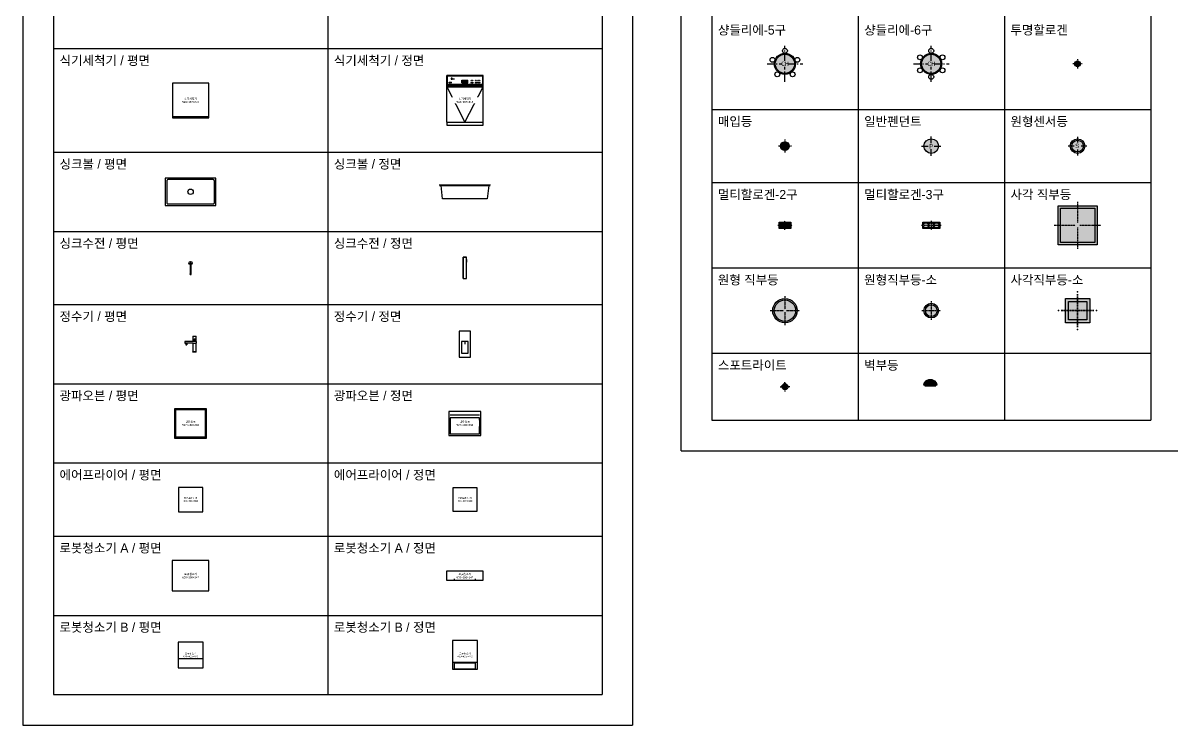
# Model space of a CAD drawing. Header units: millimetres. Extents: x 488786 to 747986, y 25193 to 95000.
# Drawn here: x 586200 to 605034, y 71900 to 83421 of the extents above; entities that cross this region are included whole.
import ezdxf
from ezdxf.enums import TextEntityAlignment as Align

# ---------------------------------------------------------------- set-up
doc = ezdxf.new("R2010")
doc.units = ezdxf.units.MM
doc.linetypes.add('CEN', pattern=[25, 15, -4, 2, -4])
doc.layers.get('Defpoints').update_dxf_attribs({"color": 142})
for name, color, linetype in [('1. CEN', 9, 'CEN'), ('10. ETC', 251, 'Continuous'), ('13. TXT2', 43, 'Continuous'), ('25. 255', 255, 'Continuous'), ('6. FUR1', 181, 'Continuous')]:
    doc.layers.add(name, color=color, linetype=linetype)
doc.layers.add('7. FUR2', color=241, linetype='Continuous', lineweight=5)
doc.layers.add('A-텍스트', color=7, linetype='Continuous', lineweight=13)
doc.styles.add('YUHIHA_TEXT', font='Pretendard-Regular.ttf')

# ---------------------------------------------------------------- blocks, each defined once
blk = doc.blocks.new('YUHIHA_Lighting_Chandelier_5Light_Plan', base_point=(0, 25))
at = {"layer": '25. 255'}
h = blk.add_hatch(color=256, dxfattribs=at)
edge = h.paths.add_edge_path()
edge.add_arc((0, 0), 217, 0, 360)
h = blk.add_hatch(color=256, dxfattribs=at)
edge = h.paths.add_edge_path()
edge.add_arc((0, 0), 197, 0, 360)
at = {"layer": '1. CEN', "ltscale": 10}
for p, q in [((0, 60), (0, 367)), ((-367, 0), (-60, 0)), ((60, 0), (367, 0)), ((0, -367), (0, -60))]:
    blk.add_line(p, q, dxfattribs=at)
at = {"layer": '6. FUR1', "color": 241, "linetype": 'Continuous', "lineweight": -3}
for centre in [(0, 267), (-254, 82), (254, 82), (-157, -216), (157, -216)]:
    blk.add_circle(centre, 50, dxfattribs=at)
at = {"layer": '6. FUR1'}
for radius in [217, 197]:
    blk.add_circle((0, 0), radius, dxfattribs=at)
at = {"layer": 'Defpoints', "ltscale": 10}
for p in [(0, 387), (387, 0), (-387, 0), (0, -387)]:
    blk.add_point(p, dxfattribs=at)
at = {"layer": 'Defpoints'}
blk.add_point((0, 0), dxfattribs=at)
at = {"layer": '6. FUR1', "color": 241, "linetype": 'Continuous', "lineweight": -3, "style": 'YUHIHA_TEXT', "width": 0.7}
blk.add_text('CH', height=90, dxfattribs=at).set_placement((1, -44), align=Align.CENTER)
blk = doc.blocks.new('YUHIHA_Lighting_Chandelier_6Light_Plan', base_point=(0, 0))
at = {"layer": '25. 255'}
h = blk.add_hatch(color=256, dxfattribs=at)
edge = h.paths.add_edge_path()
edge.add_arc((0, 0), 217, 0, 360)
h = blk.add_hatch(color=256, dxfattribs=at)
edge = h.paths.add_edge_path()
edge.add_arc((0, 0), 197, 0, 360)
at = {"layer": '1. CEN', "ltscale": 10}
for p, q in [((0, 60), (0, 367)), ((-367, 0), (-60, 0)), ((60, 0), (367, 0)), ((0, -367), (0, -60))]:
    blk.add_line(p, q, dxfattribs=at)
at = {"layer": '6. FUR1', "color": 241, "linetype": 'Continuous', "lineweight": -3}
for centre in [(0, 267), (-231, 133), (231, 133), (-231, -133), (0, -267), (231, -133)]:
    blk.add_circle(centre, 50, dxfattribs=at)
at = {"layer": '6. FUR1'}
for radius in [217, 197]:
    blk.add_circle((0, 0), radius, dxfattribs=at)
at = {"layer": 'Defpoints', "ltscale": 10}
for p in [(0, 387), (387, 0), (-387, 0), (0, -387)]:
    blk.add_point(p, dxfattribs=at)
at = {"layer": 'Defpoints'}
blk.add_point((0, 0), dxfattribs=at)
at = {"layer": '6. FUR1', "color": 241, "linetype": 'Continuous', "lineweight": -3, "style": 'YUHIHA_TEXT', "width": 0.7}
blk.add_text('CH', height=90, dxfattribs=at).set_placement((1, -44), align=Align.CENTER)
blk = doc.blocks.new('YUHIHA_Lighting_Halogen_Clear_Plan')
at = {"layer": '25. 255'}
h = blk.add_hatch(color=256, dxfattribs=at)
edge = h.paths.add_edge_path()
edge.add_arc((0, 0), 50, 0, 360)
at = {"layer": '1. CEN'}
for p, q in [((-25, 0), (-85, 0)), ((0, 85), (0, 25)), ((85, 0), (25, 0)), ((0, -25), (0, -85))]:
    blk.add_line(p, q, dxfattribs=at)
at = {"layer": '6. FUR1'}
blk.add_circle((0, 0), 50, dxfattribs=at)
at = {"layer": '6. FUR1', "color": 241, "linetype": 'Continuous', "lineweight": -3}
blk.add_circle((0, 0), 10, dxfattribs=at)
at = {"layer": 'Defpoints', "ltscale": 10}
for p in [(-105, 0), (0, 105), (105, 0), (0, -105)]:
    blk.add_point(p, dxfattribs=at)
blk = doc.blocks.new('YUHIHA_Lighting_RecessedLight_Round_Plan', base_point=(0, 0))
at = {"layer": '25. 255'}
h = blk.add_hatch(color=256, dxfattribs=at)
edge = h.paths.add_edge_path()
edge.add_arc((0, 0), 75, 0, 360)
at = {"layer": '1. CEN'}
for p, q in [((-20, 0), (-110, 0)), ((0, 110), (0, 20)), ((110, 0), (20, 0)), ((0, -20), (0, -110))]:
    blk.add_line(p, q, dxfattribs=at)
at = {"layer": '6. FUR1'}
blk.add_circle((0, 0), 75, dxfattribs=at)
at = {"layer": '6. FUR1', "color": 241, "linetype": 'Continuous', "lineweight": -3}
blk.add_circle((0, 0), 60, dxfattribs=at)
at = {"layer": 'Defpoints', "ltscale": 10}
for p in [(-130, 0), (0, 130), (0, 0), (130, 0), (0, -130)]:
    blk.add_point(p, dxfattribs=at)
blk = doc.blocks.new('YUHIHA_Lighting_Pendant_Standard_Plan')
at = {"layer": '25. 255'}
h = blk.add_hatch(color=256, dxfattribs=at)
edge = h.paths.add_edge_path()
edge.add_arc((0, 0), 150, 0, 360)
at = {"layer": '1. CEN', "ltscale": 10}
for p, q in [((-200, 0), (-60, 0)), ((0, 60), (0, 200)), ((60, 0), (200, 0)), ((0, -200), (0, -60))]:
    blk.add_line(p, q, dxfattribs=at)
at = {"layer": '6. FUR1'}
blk.add_circle((0, 0), 150, dxfattribs=at)
at = {"layer": 'Defpoints', "ltscale": 10}
for p in [(0, 220), (220, 0), (-220, 0), (0, -220)]:
    blk.add_point(p, dxfattribs=at)
at = {"layer": 'Defpoints'}
blk.add_point((0, 0), dxfattribs=at)
at = {"layer": '6. FUR1', "color": 241, "linetype": 'Continuous', "lineweight": -3, "style": 'YUHIHA_TEXT', "width": 0.9}
blk.add_text('P', height=90, dxfattribs=at).set_placement((39, -50), align=Align.RIGHT)
blk = doc.blocks.new('YUHIHA_Lighting_SensorLight_Round_Plan', base_point=(0, 0))
at = {"layer": '25. 255'}
h = blk.add_hatch(color=256, dxfattribs=at)
edge = h.paths.add_edge_path()
edge.add_arc((0, 0), 125, 0, 360)
at = {"layer": '1. CEN', "ltscale": 10}
for p, q in [((0, 160), (0, 60)), ((-60, 0), (-160, 0)), ((0, -60), (0, -160)), ((160, 0), (60, 0))]:
    blk.add_line(p, q, dxfattribs=at)
at = {"layer": '6. FUR1'}
blk.add_circle((0, 0), 125, dxfattribs=at)
at = {"layer": '6. FUR1', "color": 241, "linetype": 'Continuous', "lineweight": -3}
blk.add_circle((0, 0), 100, dxfattribs=at)
at = {"layer": 'Defpoints', "ltscale": 10}
for p in [(0, 180), (-180, 0), (0, -180), (180, 0)]:
    blk.add_point(p, dxfattribs=at)
at = {"layer": 'Defpoints'}
blk.add_point((0, 0), dxfattribs=at)
at = {"layer": '6. FUR1', "color": 241, "linetype": 'Continuous', "lineweight": -3, "style": 'YUHIHA_TEXT', "width": 0.9}
blk.add_text('S', height=75, dxfattribs=at).set_placement((28, -34), align=Align.RIGHT)
blk = doc.blocks.new('YUHIHA_Lighting_Halogen_Multi2Head_Plan', base_point=(-21300, 50347))
at = {"layer": '25. 255'}
blk.add_hatch(color=256, dxfattribs=at).paths.add_polyline_path([(-21410, 50407), (-21190, 50407), (-21190, 50287), (-21410, 50287)])
at = {"layer": '1. CEN'}
for p, q in [((-21300, 50262), (-21300, 50432)), ((-21435, 50347), (-21165, 50347))]:
    blk.add_line(p, q, dxfattribs=at)
at = {"layer": '6. FUR1'}
blk.add_lwpolyline([(-21410, 50407), (-21190, 50407), (-21190, 50287), (-21410, 50287)], close=True, dxfattribs=at)
at = {"layer": '6. FUR1', "color": 241, "linetype": 'Continuous', "lineweight": -3}
blk.add_lwpolyline([(-21400, 50397), (-21200, 50397), (-21200, 50297), (-21400, 50297)], close=True, dxfattribs=at)
for centre in [(-21350, 50347), (-21250, 50347)]:
    blk.add_circle(centre, 50, dxfattribs=at)
at = {"layer": 'Defpoints'}
for p in [(-21300, 50452), (-21455, 50347), (-21300, 50347), (-21300, 50347), (-21300, 50242), (-21145, 50347)]:
    blk.add_point(p, dxfattribs=at)
blk = doc.blocks.new('YUHIHA_Lighting_Halogen_Multi3Head_Plan', base_point=(-21305, 49647))
at = {"layer": '25. 255'}
blk.add_hatch(color=256, dxfattribs=at).paths.add_polyline_path([(-21465, 49707), (-21145, 49707), (-21145, 49587), (-21465, 49587)])
at = {"layer": '1. CEN'}
for p, q in [((-21490, 49647), (-21120, 49647)), ((-21305, 49732), (-21305, 49562))]:
    blk.add_line(p, q, dxfattribs=at)
at = {"layer": '6. FUR1'}
blk.add_lwpolyline([(-21465, 49707), (-21145, 49707), (-21145, 49587), (-21465, 49587)], close=True, dxfattribs=at)
at = {"layer": '6. FUR1', "color": 241, "linetype": 'Continuous', "lineweight": -3}
blk.add_lwpolyline([(-21455, 49697), (-21155, 49697), (-21155, 49597), (-21455, 49597)], close=True, dxfattribs=at)
for centre in [(-21405, 49647), (-21305, 49647), (-21205, 49647)]:
    blk.add_circle(centre, 50, dxfattribs=at)
at = {"layer": 'Defpoints'}
for p in [(-21510, 49647), (-21305, 49752), (-21305, 49647), (-21100, 49647), (-21305, 49542)]:
    blk.add_point(p, dxfattribs=at)
blk = doc.blocks.new('YUHIHA_Lighting_SurfaceLight_Rectangular_Plan')
at = {"layer": '25. 255'}
blk.add_hatch(color=256, dxfattribs=at).paths.add_polyline_path([(-320, 320), (320, 320), (320, -320), (-320, -320)])
at = {"layer": '1. CEN'}
for p, q in [((0, 384), (0, 38.4)), ((-384, 0), (-38.4, 0)), ((38.4, 0), (384, 0)), ((0, -38.4), (0, -384))]:
    blk.add_line(p, q, dxfattribs=at)
at = {"layer": '6. FUR1'}
blk.add_lwpolyline([(-320, 320), (320, 320), (320, -320), (-320, -320)], close=True, dxfattribs=at)
at = {"layer": '6. FUR1', "color": 241, "linetype": 'Continuous', "lineweight": -3}
blk.add_lwpolyline([(-281.6, 281.6), (281.6, 281.6), (281.6, -281.6), (-281.6, -281.6)], close=True, dxfattribs=at)
at = {"layer": 'Defpoints'}
for p in [(0, 409.6), (-409.6, 0), (0, 0), (0, 0), (409.6, 0), (0, -409.6)]:
    blk.add_point(p, dxfattribs=at)
blk = doc.blocks.new('YUHIHA_Lighting_SurfaceLight_Round_Plan')
at = {"layer": '25. 255'}
h = blk.add_hatch(color=256, dxfattribs=at)
edge = h.paths.add_edge_path()
edge.add_arc((0, 0), 250, 0, 360)
at = {"layer": '1. CEN'}
for p, q in [((0, 300), (0, 30)), ((-300, 0), (-30, 0)), ((30, 0), (300, 0)), ((0, -30), (0, -300))]:
    blk.add_line(p, q, dxfattribs=at)
at = {"layer": '6. FUR1'}
blk.add_circle((0, 0), 250, dxfattribs=at)
at = {"layer": '6. FUR1', "color": 241, "linetype": 'Continuous', "lineweight": -3}
blk.add_circle((0, 0), 220, dxfattribs=at)
at = {"layer": 'Defpoints'}
for p in [(0, 320), (-320, 0), (0, 0), (320, 0), (0, -320)]:
    blk.add_point(p, dxfattribs=at)
blk = doc.blocks.new('YUHIHA_Lighting_SurfaceLight_Round_Small_Plan', base_point=(0, 0))
at = {"layer": '25. 255'}
h = blk.add_hatch(color=256, dxfattribs=at)
edge = h.paths.add_edge_path()
edge.add_arc((0, 0), 125, 0, 360)
at = {"layer": '1. CEN'}
for p, q in [((-160, 0), (160, 0)), ((0, 160), (0, -160))]:
    blk.add_line(p, q, dxfattribs=at)
at = {"layer": '6. FUR1'}
blk.add_circle((0, 0), 125, dxfattribs=at)
at = {"layer": '6. FUR1', "color": 241, "linetype": 'Continuous', "lineweight": -3}
blk.add_circle((0, 0), 100, dxfattribs=at)
at = {"layer": 'Defpoints'}
for p in [(-180, 0), (0, 180), (0, 0), (180, 0), (0, -180)]:
    blk.add_point(p, dxfattribs=at)
blk = doc.blocks.new('YUHIHA_Lighting_SurfaceLight_Rectangular_Small_Plan', base_point=(0, 0))
at = {"layer": '25. 255'}
blk.add_hatch(color=256, dxfattribs=at).paths.add_polyline_path([(-200, 200), (200, 200), (200, -200), (-200, -200)])
at = {"layer": '1. CEN'}
for points in [[(0, 270), (0, 270), (0, -270), (0, -270)], [(270, 0), (-270, 0), (-270, 0), (270, 0)]]:
    blk.add_lwpolyline(points, close=True, dxfattribs=at)
for p in [(0, 310), (-310, 0), (310, 0), (0, -310)]:
    blk.add_point(p, dxfattribs=at)
at = {"layer": '6. FUR1'}
blk.add_lwpolyline([(-200, 200), (200, 200), (200, -200), (-200, -200)], close=True, dxfattribs=at)
at = {"layer": '6. FUR1', "color": 241, "linetype": 'Continuous', "lineweight": -3}
blk.add_lwpolyline([(-150, 150), (150, 150), (150, -150), (-150, -150)], close=True, dxfattribs=at)
blk = doc.blocks.new('YUHIHA_Lighting_Spotlight_Plan', base_point=(0, 10))
at = {"layer": '25. 255'}
h = blk.add_hatch(color=256, dxfattribs=at)
edge = h.paths.add_edge_path()
edge.add_arc((0, 0), 50, 0, 360)
at = {"layer": '1. CEN'}
for p, q in [((-85, 0), (-21, 0)), ((0, 21), (0, 85)), ((85, 0), (21, 0)), ((0, -21), (0, -85))]:
    blk.add_line(p, q, dxfattribs=at)
at = {"layer": '6. FUR1', "color": 241, "linetype": 'Continuous', "lineweight": -3}
for p, q in [((0, 71), (-71, 0)), ((-71, 0), (-50, 0)), ((71, 0), (0, 71)), ((50, 0), (71, 0))]:
    blk.add_line(p, q, dxfattribs=at)
at = {"layer": '6. FUR1'}
blk.add_circle((0, 0), 50, dxfattribs=at)
at = {"layer": 'Defpoints'}
for p in [(-105, 0), (0, 105), (0, 0), (105, 0), (0, -105)]:
    blk.add_point(p, dxfattribs=at)
blk = doc.blocks.new('YUHIHA_Appliance_Dishwasher_Plan_Geometry')
at = {"layer": '10. ETC', "linetype": 'Continuous'}
blk.add_lwpolyline([(0, 0), (598, 0), (598, 567), (0, 567)], close=True, dxfattribs=at)
blk.add_lwpolyline([(0, 20), (598, 20)], dxfattribs=at)
at = {"layer": '10. ETC', "insert": (299, 283.5), "char_height": 32, "width": 508.3, "attachment_point": 5, "style": 'YUHIHA_TEXT', "bg_fill": 3, "box_fill_scale": 1.15, "bg_fill_color": 0, "bg_fill_transparency": 0}
blk.add_mtext('식기세척기\\P598×567×815', dxfattribs=at)
blk = doc.blocks.new('YUHIHA_Appliance_Dishwasher_Plan', base_point=(299, 284))
at = {"layer": '6. FUR1'}
blk.add_blockref('YUHIHA_Appliance_Dishwasher_Plan_Geometry', (0, 0), dxfattribs=at)
blk = doc.blocks.new('YUHIHA_Appliance_Dishwasher_Front_Geometry')
at = {"layer": '10. ETC', "linetype": 'Continuous'}
for p, q in [((0, 53), (0, 815)), ((598, 815), (0, 815)), ((0, 815), (0, 662)), ((590, 807), (8, 807)), ((8, 807), (8, 670)), ((590, 807), (590, 670)), ((598, 53), (598, 815)), ((598, 662), (0, 662)), ((598, 662), (0, 662)), ((598, 650), (0, 650)), ((598, 639), (0, 639)), ((0, 631), (299, 53)), ((0, 631), (598, 631)), ((0, 631), (598, 631)), ((590, 670), (8, 670)), ((251, 738), (347, 738)), ((251, 696), (251, 738)), ((251, 723), (347, 723)), ((251, 721), (347, 721)), ((251, 717), (347, 717)), ((251, 712), (347, 712)), ((251, 705), (347, 705)), ((251, 696), (347, 696)), ((299, 53), (598, 631)), ((347, 696), (347, 738)), ((0, 53), (598, 53)), ((0, 53), (598, 53))]:
    blk.add_line(p, q, dxfattribs=at)
for points in [[(71, 775), (71, 757), (88, 757), (88, 775)], [(0, 0), (598, 0), (598, 45), (0, 45)]]:
    blk.add_lwpolyline(points, close=True, dxfattribs=at)
for centre, major_axis in [((98, 760), (0, 2.42)), ((110, 760), (0, 2.42)), ((121, 760), (0, 2.42)), ((48, 700), (0, 7.56)), ((48, 700), (0, 6.88)), ((70, 700), (0, 7.56)), ((70, 700), (0, 6.88)), ((404, 700), (0, 7.56)), ((404, 736), (0, 3.02)), ((425, 700), (0, 7.56)), ((425, 736), (0, 3.02)), ((476, 700), (0, 7.56)), ((476, 736), (0, 3.02)), ((498, 700), (0, 7.56)), ((498, 736), (0, 3.02)), ((520, 700), (0, 7.56)), ((520, 736), (0, 3.02)), ((541, 700), (0, 7.56)), ((541, 736), (0, 3.02))]:
    blk.add_ellipse(centre, major_axis=major_axis, ratio=0.88416, dxfattribs=at)
at = {"layer": '10. ETC', "insert": (299, 408), "char_height": 32, "width": 508.3, "attachment_point": 5, "style": 'YUHIHA_TEXT', "bg_fill": 3, "box_fill_scale": 1.15, "bg_fill_color": 0, "bg_fill_transparency": 0}
blk.add_mtext('식기세척기\\P598×567×815', dxfattribs=at)
blk = doc.blocks.new('YUHIHA_Appliance_Dishwasher_Front', base_point=(299, 408))
at = {"layer": '6. FUR1'}
blk.add_blockref('YUHIHA_Appliance_Dishwasher_Front_Geometry', (0, 0), dxfattribs=at)
blk = doc.blocks.new('YUHIHA_Kitchen_Sink_Plan_Geometry')
at = {"layer": '10. ETC', "linetype": 'Continuous'}
for points in [[(0, 0), (830, 0), (830, 450), (0, 450)], [(785, 25), (788, 25), (790, 26), (793, 27), (795, 28), (797, 29), (799, 31), (801, 33), (802, 35), (803, 37), (804, 40), (805, 42), (805, 45), (805, 405), (805, 408), (804, 410), (803, 413), (802, 415), (801, 417), (799, 419), (797, 421), (795, 422), (793, 423), (790, 424), (788, 425), (785, 425), (45, 425), (42, 425), (40, 424), (37, 423), (35, 422), (33, 421), (31, 419), (29, 417), (28, 415), (27, 413), (26, 410), (25, 408), (25, 405), (25, 45), (25, 42), (26, 40), (27, 37), (28, 35), (29, 33), (31, 31), (33, 29), (35, 28), (37, 27), (40, 26), (42, 25), (45, 25)]]:
    blk.add_lwpolyline(points, close=True, dxfattribs=at)
at = {"layer": '10. ETC'}
blk.add_circle((415, 225), 44.5, dxfattribs=at)
blk = doc.blocks.new('YUHIHA_Kitchen_Sink_Plan', base_point=(415, 225))
at = {"layer": '6. FUR1'}
blk.add_blockref('YUHIHA_Kitchen_Sink_Plan_Geometry', (0, 0), dxfattribs=at)
blk = doc.blocks.new('YUHIHA_Kitchen_Sink_Front_Geometry')
at = {"layer": '10. ETC', "linetype": 'Continuous'}
blk.add_line((0, 220), (830, 220), dxfattribs=at)
blk.add_lwpolyline([(0, 230), (830, 230), (805, 220), (780, 0), (50, 0), (25, 220)], close=True, dxfattribs=at)
blk = doc.blocks.new('YUHIHA_Kitchen_Sink_Front', base_point=(415, 115))
at = {"layer": '6. FUR1'}
blk.add_blockref('YUHIHA_Kitchen_Sink_Front_Geometry', (0, 0), dxfattribs=at)
blk = doc.blocks.new('YUHIHA_Kitchen_Faucet_Plan_Geometry')
at = {"layer": '10. ETC', "linetype": 'Continuous'}
blk.add_lwpolyline([(19, 0), (35, 0), (35, 188.1), (19, 188.1)], close=True, dxfattribs=at)
for centre, radius in [((27, 188.1), 27), ((27, 8), 8)]:
    blk.add_circle(centre, radius, dxfattribs=at)
blk = doc.blocks.new('YUHIHA_Kitchen_Faucet_Plan', base_point=(27, 215))
at = {"layer": '6. FUR1'}
blk.add_blockref('YUHIHA_Kitchen_Faucet_Plan_Geometry', (0, 0), dxfattribs=at)
blk = doc.blocks.new('YUHIHA_Kitchen_Faucet_Front_Geometry')
at = {"layer": '10. ETC', "linetype": 'Continuous'}
blk.add_lwpolyline([(0, 0), (54, 0), (54, 350), (0, 350)], close=True, dxfattribs=at)
blk.add_lwpolyline([(0, 0), (0, 350), (43.2, 350), (54, 310), (54, 270)], dxfattribs=at)
blk = doc.blocks.new('YUHIHA_Kitchen_Faucet_Front', base_point=(27, 350))
at = {"layer": '6. FUR1'}
blk.add_blockref('YUHIHA_Kitchen_Faucet_Front_Geometry', (0, 0), dxfattribs=at)
blk = doc.blocks.new('YUHIHA_Appliance_WaterPurifier_Plan_Geometry')
at = {"layer": '10. ETC', "linetype": 'Continuous', "ltscale": 10}
for p, q in [((131, 264), (131, 215)), ((131, 264), (183, 264)), ((131, 215), (133, 215)), ((133, 176), (133, 215)), ((133, 215), (149, 215)), ((149, 215), (149, 190)), ((165, 215), (149, 215)), ((149, 190), (165, 190)), ((165, 215), (165, 190)), ((165, 215), (181, 215)), ((181, 176), (181, 215)), ((181, 215), (183, 215)), ((183, 215), (183, 264)), ((0, 176), (0, 146)), ((133, 176), (0, 176)), ((0, 146), (16, 146)), ((16, 146), (16, 122)), ((32, 146), (16, 146)), ((16, 122), (32, 122)), ((32, 146), (32, 122)), ((133, 146), (32, 146)), ((129, 2), (131, 4)), ((129, 0), (129, 2)), ((185, 0), (129, 0)), ((131, 4), (133, 4)), ((181, 176), (133, 176)), ((133, 4), (133, 146)), ((133, 146), (181, 146)), ((181, 4), (133, 4)), ((183, 176), (181, 176)), ((181, 4), (181, 146)), ((183, 146), (181, 146)), ((183, 4), (181, 4)), ((183, 176), (183, 146)), ((185, 2), (183, 4)), ((185, 0), (185, 2))]:
    blk.add_line(p, q, dxfattribs=at)
blk = doc.blocks.new('YUHIHA_Appliance_WaterPurifier_Plan', base_point=(92, 132))
at = {"layer": '6. FUR1'}
blk.add_blockref('YUHIHA_Appliance_WaterPurifier_Plan_Geometry', (0, 0), dxfattribs=at)
blk = doc.blocks.new('YUHIHA_Appliance_WaterPurifier_Front_Geometry')
at = {"layer": '10. ETC', "linetype": 'Continuous'}
blk.add_line((92.5, 254.4), (92.5, 212), dxfattribs=at)
for points in [[(0, 0), (185, 0), (185, 424), (0, 424)], [(37, 63.6), (148, 63.6), (148, 254.4), (37, 254.4)]]:
    blk.add_lwpolyline(points, close=True, dxfattribs=at)
blk = doc.blocks.new('YUHIHA_Appliance_WaterPurifier_Front', base_point=(92, 212))
at = {"layer": '6. FUR1'}
blk.add_blockref('YUHIHA_Appliance_WaterPurifier_Front_Geometry', (0, 0), dxfattribs=at)
blk = doc.blocks.new('YUHIHA_Appliance_ConvectionOven_Plan_Geometry')
at = {"layer": '10. ETC', "linetype": 'Continuous'}
for points in [[(0, 0), (527, 0), (527, 480), (0, 480)], [(15.81, 18), (511.19, 18), (511.19, 462), (15.81, 462)]]:
    blk.add_lwpolyline(points, close=True, dxfattribs=at)
at = {"layer": '10. ETC', "insert": (263.5, 240), "char_height": 32, "width": 447.95, "attachment_point": 5, "style": 'YUHIHA_TEXT', "bg_fill": 3, "box_fill_scale": 1.15, "bg_fill_color": 0, "bg_fill_transparency": 0}
blk.add_mtext('광파오븐\\P527×480×394', dxfattribs=at)
blk = doc.blocks.new('YUHIHA_Appliance_ConvectionOven_Plan', base_point=(264, 240))
at = {"layer": '6. FUR1'}
blk.add_blockref('YUHIHA_Appliance_ConvectionOven_Plan_Geometry', (0, 0), dxfattribs=at)
blk = doc.blocks.new('YUHIHA_Appliance_ConvectionOven_Front_Geometry')
at = {"layer": '10. ETC', "linetype": 'Continuous'}
blk.add_line((21, 335), (506, 335), dxfattribs=at)
for points in [[(0, 0), (527, 0), (527, 394), (0, 394)], [(21, 26), (506, 26), (506, 289), (21, 289)]]:
    blk.add_lwpolyline(points, close=True, dxfattribs=at)
at = {"layer": '10. ETC', "insert": (264, 197), "char_height": 32, "width": 447.95, "attachment_point": 5, "style": 'YUHIHA_TEXT', "bg_fill": 3, "box_fill_scale": 1.15, "bg_fill_color": 0, "bg_fill_transparency": 0}
blk.add_mtext('광파오븐\\P527×480×394', dxfattribs=at)
blk = doc.blocks.new('YUHIHA_Appliance_ConvectionOven_Front', base_point=(264, 197))
at = {"layer": '6. FUR1'}
blk.add_blockref('YUHIHA_Appliance_ConvectionOven_Front_Geometry', (0, 0), dxfattribs=at)
blk = doc.blocks.new('YUHIHA_Appliance_AirFryer_Plan_Geometry')
at = {"layer": '10. ETC', "linetype": 'Continuous'}
blk.add_lwpolyline([(0, 0), (400, 0), (400, 400), (0, 400)], close=True, dxfattribs=at)
at = {"layer": '10. ETC', "insert": (200, 200), "char_height": 28.57, "width": 340, "attachment_point": 5, "style": 'YUHIHA_TEXT', "bg_fill": 3, "box_fill_scale": 1.15, "bg_fill_color": 0, "bg_fill_transparency": 0}
blk.add_mtext('에어프라이어\\P400×400×380', dxfattribs=at)
blk = doc.blocks.new('YUHIHA_Appliance_AirFryer_Plan', base_point=(200, 200))
at = {"layer": '6. FUR1'}
blk.add_blockref('YUHIHA_Appliance_AirFryer_Plan_Geometry', (0, 0), dxfattribs=at)
blk = doc.blocks.new('YUHIHA_Appliance_AirFryer_Front_Geometry')
at = {"layer": '10. ETC', "linetype": 'Continuous'}
blk.add_lwpolyline([(0, 0), (400, 0), (400, 380), (0, 380)], close=True, dxfattribs=at)
at = {"layer": '10. ETC', "insert": (200, 190), "char_height": 28.57, "width": 340, "attachment_point": 5, "style": 'YUHIHA_TEXT', "bg_fill": 3, "box_fill_scale": 1.15, "bg_fill_color": 0, "bg_fill_transparency": 0}
blk.add_mtext('에어프라이어\\P400×400×380', dxfattribs=at)
blk = doc.blocks.new('YUHIHA_Appliance_AirFryer_Front', base_point=(200, 190))
at = {"layer": '6. FUR1'}
blk.add_blockref('YUHIHA_Appliance_AirFryer_Front_Geometry', (0, 0), dxfattribs=at)
blk = doc.blocks.new('YUHIHA_Appliance_RobotVacuum_A_Plan_Geometry')
at = {"layer": '10. ETC', "linetype": 'Continuous'}
blk.add_lwpolyline([(0, 0), (600, 0), (600, 500), (0, 500)], close=True, dxfattribs=at)
at = {"layer": '10. ETC', "insert": (300, 250), "char_height": 32, "width": 510, "attachment_point": 5, "style": 'YUHIHA_TEXT', "bg_fill": 3, "box_fill_scale": 1.15, "bg_fill_color": 0, "bg_fill_transparency": 0}
blk.add_mtext('로봇청소기\\P600×500×147', dxfattribs=at)
blk = doc.blocks.new('YUHIHA_Appliance_RobotVacuum_A_Plan', base_point=(300, 250))
at = {"layer": '6. FUR1'}
blk.add_blockref('YUHIHA_Appliance_RobotVacuum_A_Plan_Geometry', (0, 0), dxfattribs=at)
blk = doc.blocks.new('YUHIHA_Appliance_RobotVacuum_A_Front_Geometry')
at = {"layer": '10. ETC', "linetype": 'Continuous'}
for points in [[(0, 0), (600, 0), (600, 147), (0, 147)], [(125.5, 0), (474.5, 0), (474.5, 103), (125.5, 103)]]:
    blk.add_lwpolyline(points, close=True, dxfattribs=at)
at = {"layer": '10. ETC', "insert": (300, 73.5), "char_height": 32, "width": 510, "attachment_point": 5, "style": 'YUHIHA_TEXT', "bg_fill": 3, "box_fill_scale": 1.15, "bg_fill_color": 0, "bg_fill_transparency": 0}
blk.add_mtext('로봇청소기\\P600×500×147', dxfattribs=at)
blk = doc.blocks.new('YUHIHA_Appliance_RobotVacuum_A_Front', base_point=(300, 74))
at = {"layer": '6. FUR1'}
blk.add_blockref('YUHIHA_Appliance_RobotVacuum_A_Front_Geometry', (0, 0), dxfattribs=at)
blk = doc.blocks.new('YUHIHA_Appliance_RobotVacuum_B_Plan_Geometry')
at = {"layer": '10. ETC', "linetype": 'Continuous'}
blk.add_lwpolyline([(0, 0), (409, 0), (409, 419), (0, 419)], close=True, dxfattribs=at)
blk.add_lwpolyline([(0, 150), (409, 150)], dxfattribs=at)
at = {"layer": '10. ETC', "insert": (204.5, 209.5), "char_height": 29.214, "width": 347.65, "attachment_point": 5, "style": 'YUHIHA_TEXT', "bg_fill": 3, "box_fill_scale": 1.15, "bg_fill_color": 0, "bg_fill_transparency": 0}
blk.add_mtext('로봇청소기\\P409×419×470', dxfattribs=at)
blk = doc.blocks.new('YUHIHA_Appliance_RobotVacuum_B_Plan', base_point=(204, 210))
at = {"layer": '6. FUR1'}
blk.add_blockref('YUHIHA_Appliance_RobotVacuum_B_Plan_Geometry', (0, 0), dxfattribs=at)
blk = doc.blocks.new('YUHIHA_Appliance_RobotVacuum_B_Front_Geometry')
at = {"layer": '10. ETC', "linetype": 'Continuous'}
for points in [[(0, 0), (409, 0), (409, 470), (0, 470)], [(29.5, 10), (379.5, 10), (379.5, 100), (29.5, 100)]]:
    blk.add_lwpolyline(points, close=True, dxfattribs=at)
blk.add_lwpolyline([(0, 118), (409, 118)], dxfattribs=at)
at = {"layer": '10. ETC', "insert": (204.5, 235), "char_height": 29.214, "width": 347.65, "attachment_point": 5, "style": 'YUHIHA_TEXT', "bg_fill": 3, "box_fill_scale": 1.15, "bg_fill_color": 0, "bg_fill_transparency": 0}
blk.add_mtext('로봇청소기\\P409×419×470', dxfattribs=at)
blk = doc.blocks.new('YUHIHA_Appliance_RobotVacuum_B_Front', base_point=(204, 235))
at = {"layer": '6. FUR1'}
blk.add_blockref('YUHIHA_Appliance_RobotVacuum_B_Front_Geometry', (0, 0), dxfattribs=at)
blk = doc.blocks.new('YUHIHA_Lighting_BalconyWallLight_Plan')
at = {"layer": '25. 255'}
h = blk.add_hatch(color=256, dxfattribs=at)
h.dxf.hatch_style = 1
edge = h.paths.add_edge_path()
edge.add_ellipse((0, 16), major_axis=(110, 0), ratio=0.763636, start_angle=0, end_angle=180)
edge.add_line((-110, 16), (-90, 16))
edge.add_line((-90, 16), (-90, 0))
edge.add_line((-90, 0), (90, 0))
edge.add_line((90, 0), (90, 16))
edge.add_line((90, 16), (110, 16))
at = {"layer": '6. FUR1'}
for p, q in [((-110, 16), (-90, 16)), ((90, 16), (110, 16))]:
    blk.add_line(p, q, dxfattribs=at)
blk.add_lwpolyline([(-90, 16), (-90, 0), (90, 0), (90, 16)], dxfattribs=at)
blk.add_ellipse((0, 16), major_axis=(110, 0), ratio=0.763636, start_param=0, end_param=3.141593, dxfattribs=at)
at = {"layer": '7. FUR2'}
blk.add_line((-100, 20), (100, 20), dxfattribs=at)
blk.add_ellipse((0, 20), major_axis=(100, 0), ratio=0.7, start_param=0, end_param=3.141593, dxfattribs=at)

msp = doc.modelspace()

# ---------------------------------------------------------------- linework, layer by layer
at = {"layer": '10. ETC'}
for p, q in [((586200, 95000), (586200, 71900)), ((596200, 95000), (596200, 71900)), ((597000, 76400), (597000, 95000)), ((586700, 92500), (586700, 72400)), ((591200, 92500), (591200, 72400)), ((595700, 92500), (595700, 72400)), ((597500, 92500), (597500, 76900)), ((599900, 92500), (599900, 76900)), ((602300, 92500), (602300, 76900)), ((604700, 92500), (604700, 76900)), ((586700, 83000), (595700, 83000)), ((597500, 82000), (604700, 82000)), ((586700, 81300), (595700, 81300)), ((597500, 80800), (604700, 80800)), ((586700, 80000), (595700, 80000)), ((597500, 79400), (604700, 79400)), ((586700, 78800), (595700, 78800)), ((597500, 78000), (604700, 78000)), ((586700, 77500), (595700, 77500)), ((597500, 76900), (604700, 76900)), ((597000, 76400), (610400, 76400)), ((586700, 76200), (595700, 76200)), ((586700, 75000), (595700, 75000)), ((586700, 73700), (595700, 73700)), ((586700, 72400), (595700, 72400)), ((586200, 71900), (596200, 71900))]:
    msp.add_line(p, q, dxfattribs=at)

# ---------------------------------------------------------------- block references
for name, p, xscale, yscale, zscale in [('YUHIHA_Lighting_Chandelier_5Light_Plan', (598700, 82770.4), 0.8000000000029103, 0.8000000000029103, 0.8000000000029103), ('YUHIHA_Lighting_Chandelier_6Light_Plan', (601100, 82750), 0.8000000000029103, 0.8000000000029103, 0.8000000000029103), ('YUHIHA_Lighting_Halogen_Clear_Plan', (603500, 82750), 0.9142857142869616, 0.9142857142869616, 0.9142857142869616), ('YUHIHA_Lighting_Pendant_Standard_Plan', (601100, 81400), 0.8000000000029103, 0.8000000000029103, 0.8000000000029103), ('YUHIHA_Lighting_SensorLight_Round_Plan', (603500, 81400), 0.9599999999918508, 0.9599999999918508, 0.9599999999918508), ('YUHIHA_Lighting_RecessedLight_Round_Plan', (598700, 81400), 0.9599999999918508, 0.9599999999918508, 0.9599999999918508), ('YUHIHA_Lighting_Halogen_Multi2Head_Plan', (598700, 80100), 0.8666666666686069, 0.8666666666686069, 0.8666666666686069), ('YUHIHA_Lighting_Halogen_Multi3Head_Plan', (601100, 80100), 0.8666666666686069, 0.8666666666686069, 0.8666666666686069), ('YUHIHA_Lighting_SurfaceLight_Round_Plan', (598700, 78700), 0.8000000000029103, 0.8000000000029103, 0.8000000000029103), ('YUHIHA_Lighting_SurfaceLight_Round_Small_Plan', (601100, 78700), 0.9599999999918508, 0.9599999999918508, 0.9599999999918508), ('YUHIHA_Lighting_Spotlight_Plan', (598700, 77459.5), 0.9142857142869616, 0.9142857142869616, 0.9142857142869616)]:
    msp.add_blockref(name, p, dxfattribs=dict(xscale=xscale, yscale=yscale, zscale=zscale))
for name, p in [('YUHIHA_Lighting_SurfaceLight_Rectangular_Plan', (603500, 80100)), ('YUHIHA_Lighting_SurfaceLight_Rectangular_Small_Plan', (603500, 78700)), ('YUHIHA_Lighting_BalconyWallLight_Plan', (601084.9, 77464.9))]:
    msp.add_blockref(name, p)
for name, p in [('YUHIHA_Appliance_Dishwasher_Front', (593450, 82150)), ('YUHIHA_Appliance_Dishwasher_Plan', (588950, 82150)), ('YUHIHA_Kitchen_Sink_Plan', (588950, 80650)), ('YUHIHA_Kitchen_Sink_Front', (593450, 80650)), ('YUHIHA_Kitchen_Faucet_Plan', (588950, 79507.6)), ('YUHIHA_Kitchen_Faucet_Front', (593450, 79575)), ('YUHIHA_Appliance_WaterPurifier_Front', (593450, 78150)), ('YUHIHA_Appliance_WaterPurifier_Plan', (588950, 78150)), ('YUHIHA_Appliance_ConvectionOven_Plan', (588950, 76850)), ('YUHIHA_Appliance_ConvectionOven_Front', (593450, 76850)), ('YUHIHA_Appliance_AirFryer_Plan', (588950, 75600)), ('YUHIHA_Appliance_AirFryer_Front', (593450, 75600)), ('YUHIHA_Appliance_RobotVacuum_A_Plan', (588950, 74350)), ('YUHIHA_Appliance_RobotVacuum_A_Front', (593450, 74350)), ('YUHIHA_Appliance_RobotVacuum_B_Front', (593450, 73050)), ('YUHIHA_Appliance_RobotVacuum_B_Plan', (588950, 73050))]:
    msp.add_blockref(name, p, dxfattribs=at)

# ---------------------------------------------------------------- texts
at = {"layer": '13. TXT2', "color": 7, "insert": (600000, 77880), "char_height": 150, "width": 2200, "attachment_point": 1, "style": 'YUHIHA_TEXT'}
msp.add_mtext('벽부등', dxfattribs=at)
at = {"layer": 'A-텍스트', "char_height": 150, "attachment_point": 1, "style": 'YUHIHA_TEXT'}
for s, insert, width in [('\\pxql;샹들리에-5구', (597600, 83380), 2200), ('\\pxql;샹들리에-6구', (600000, 83380), 2200), ('\\pxql;투명할로겐', (602400, 83380), 2200), ('식기세척기 / 평면', (586800, 82880), 4300), ('식기세척기 / 정면', (591300, 82880), 4300), ('\\pxql;매입등', (597600, 81880), 2200), ('\\pxql;일반펜던트', (600000, 81880), 2200), ('\\pxql;원형센서등', (602400, 81880), 2200), ('싱크볼 / 평면', (586800, 81180), 4300), ('싱크볼 / 정면', (591300, 81180), 4300), ('\\pxql;멀티할로겐-2구', (597600, 80680), 2200), ('\\pxql;멀티할로겐-3구', (600000, 80680), 2200), ('\\pxql;사각 직부등', (602400, 80680), 2200), ('싱크수전 / 평면', (586800, 79880), 4300), ('싱크수전 / 정면', (591300, 79880), 4300), ('\\pxql;원형 직부등', (597600, 79280), 2200), ('\\pxql;원형직부등-소', (600000, 79280), 2200), ('\\pxql;사각직부등-소', (602400, 79280), 2200), ('정수기 / 평면', (586800, 78680), 4300), ('정수기 / 정면', (591300, 78680), 4300), ('\\pxql;스포트라이트', (597600, 77880), 2200), ('광파오븐 / 평면', (586800, 77380), 4300), ('광파오븐 / 정면', (591300, 77380), 4300), ('에어프라이어 / 평면', (586800, 76080), 4300), ('에어프라이어 / 정면', (591300, 76080), 4300), ('로봇청소기 A / 평면', (586800, 74880), 4300), ('로봇청소기 A / 정면', (591300, 74880), 4300), ('로봇청소기 B / 평면', (586800, 73580), 4300), ('로봇청소기 B / 정면', (591300, 73580), 4300)]:
    msp.add_mtext(s, dxfattribs=dict(at, insert=insert, width=width))

doc.saveas('drawing.dxf')
